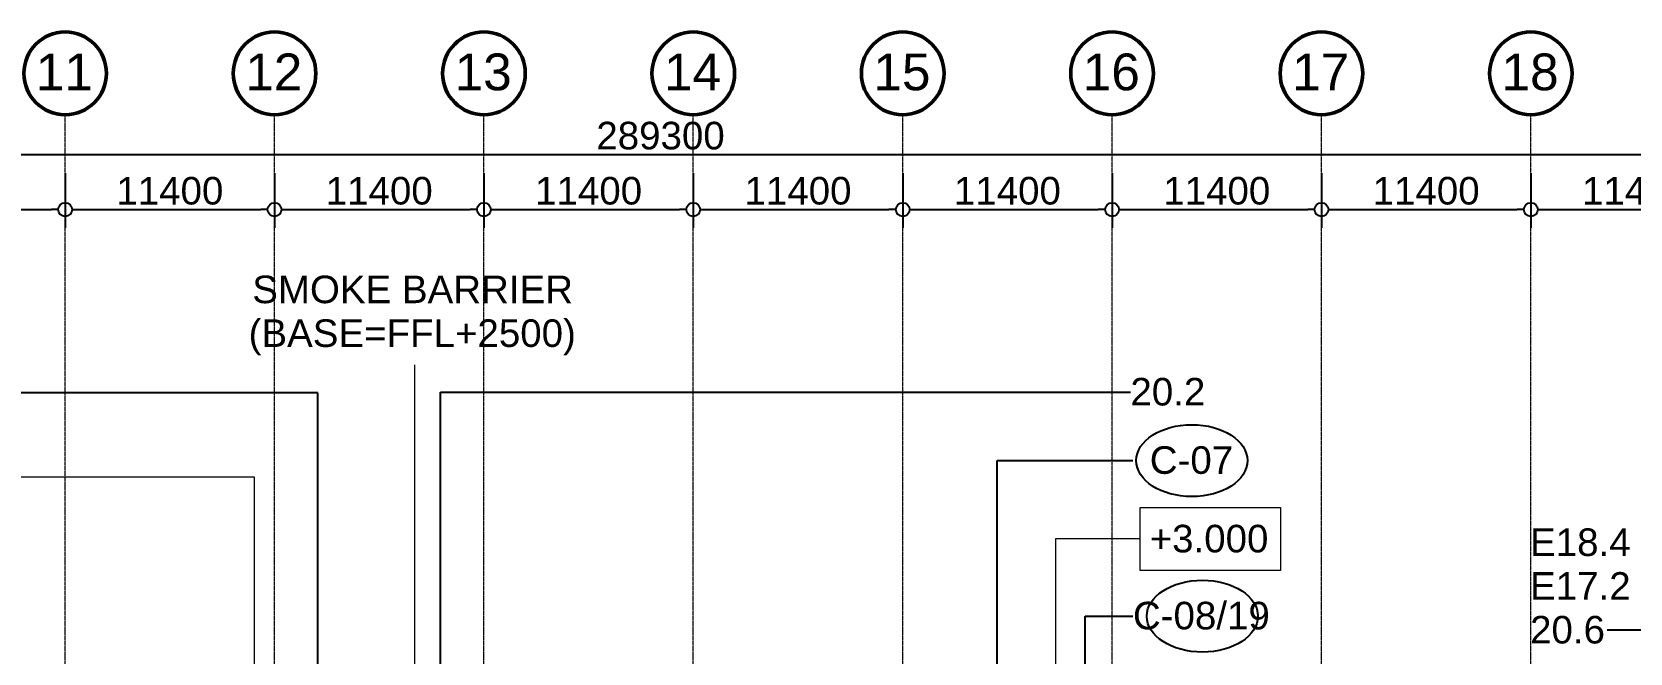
# Model space of a CAD drawing. Header units: millimetres. Extents: x -962357 to -591296, y -195428 to 59420.
# Drawn here: x -803488 to -716479, y 25636 to 59420 of the extents above; entities that cross this region are included whole.
import ezdxf

# ---------------------------------------------------------------- set-up
doc = ezdxf.new("R2010")
doc.units = ezdxf.units.MM
doc.linetypes.add('DPA_Grid _ Level 100', pattern=[10, 5.5, -1.6, 1.3, -1.6])
for name, color, linetype, lineweight in [('A-ANNO-DIMS', 1, 'Continuous', 9), ('A-ANNO-NOTE', 3, 'Continuous', 25), ('A-ROOM-IDEN', 3, 'Continuous', 25), ('G-ANNO-TEXT', 3, 'Continuous', 9), ('S-GRID', 251, 'Continuous', 9), ('S-GRID-IDEN', 3, 'Continuous', 50)]:
    doc.layers.add(name, color=color, linetype=linetype, lineweight=lineweight)
doc.styles.add('Arial', font='arial.ttf', dxfattribs={"height": 2000})
doc.styles.add('Arial_1', font='arial.ttf', dxfattribs={"height": 1500})
doc.dimstyles.new('DPA-DIM-3_0_C-C', dxfattribs={"dimscale": 304.8, "dimtxt": 1530.3891, "dimasz": 2.46063, "dimexe": 3.28084, "dimexo": 0.0625, "dimgap": 0.82021, "dimtad": 1, "dimdec": 0, "dimzin": 0, "dimdsep": 46, "dimtxsty": 'Arial_1', "dimblk1": 'DOTBLANK', "dimblk2": 'DOTBLANK', "dimsah": 1, "dimcen": 0.09, "dimdle": 3.28084, "dimadec": 8, "dimazin": 0, "dimtfac": 1, "dimtdec": 4, "dimtix": 1, "dimtmove": 0, "dimatfit": 3, "dimfxl": 6.56168, "dimfxlon": 1, "dimtvp": 1, "dimtolj": 1, "dimtzin": 0, "dimarcsym": 2})

# ---------------------------------------------------------------- blocks, each defined once
blk = doc.blocks.new('_DotBlank')
at = {"color": 0, "linetype": 'ByBlock', "lineweight": -2}
blk.add_line((-0.5, 0), (-1, 0), dxfattribs=at)
blk.add_circle((0, 0), 0.5, dxfattribs=at)
blk = doc.blocks.new('DIMBLOCK1-4180-01 LOWER PLATFORM LEVEL - REFLECTED CEILING PLAN')
at = {"layer": 'A-ANNO-DIMS', "color": 0, "lineweight": -2, "transparency": 16777216}
for p, q in [((-913915, 54739), (-913915, 51758)), ((-624615, 54739), (-624615, 51758)), ((-913165, 52758), (-625365, 52758))]:
    blk.add_line(p, q, dxfattribs=at)
at = {"layer": 'Defpoints', "color": 0, "transparency": 16777216}
for p in [(-913915, 54758), (-624615, 54758), (-624615, 52758)]:
    blk.add_point(p, dxfattribs=at)
at = {"layer": 'A-ANNO-DIMS', "color": 0, "lineweight": -2, "transparency": 16777216, "xscale": 750, "yscale": 750, "zscale": 750, "rotation": 180}
blk.add_blockref('_DotBlank', (-913915, 52758), dxfattribs=at)
at = {"layer": 'A-ANNO-DIMS', "color": 0, "lineweight": -2, "transparency": 16777216, "xscale": 750, "yscale": 750, "zscale": 750}
blk.add_blockref('_DotBlank', (-624615, 52758), dxfattribs=at)
at = {"layer": 'A-ANNO-DIMS', "color": 0, "transparency": 16777216, "insert": (-769265, 53774), "char_height": 1500, "width": 8306.48, "attachment_point": 5, "style": 'Arial_1'}
blk.add_mtext('\\A1;289300', dxfattribs=at)
blk = doc.blocks.new('DIMBLOCK11-4180-01 LOWER PLATFORM LEVEL - REFLECTED CEILING PLAN')
at = {"layer": 'A-ANNO-DIMS', "color": 0, "lineweight": -2, "transparency": 16777216}
for p, q in [((-813080, 51739), (-813080, 48758)), ((-801680, 51739), (-801680, 48758)), ((-812330, 49758), (-802430, 49758))]:
    blk.add_line(p, q, dxfattribs=at)
at = {"layer": 'Defpoints', "color": 0, "transparency": 16777216}
for p in [(-813080, 51758), (-801680, 51758), (-801680, 49758)]:
    blk.add_point(p, dxfattribs=at)
at = {"layer": 'A-ANNO-DIMS', "color": 0, "lineweight": -2, "transparency": 16777216, "xscale": 750, "yscale": 750, "zscale": 750, "rotation": 180}
blk.add_blockref('_DotBlank', (-813080, 49758), dxfattribs=at)
at = {"layer": 'A-ANNO-DIMS', "color": 0, "lineweight": -2, "transparency": 16777216, "xscale": 750, "yscale": 750, "zscale": 750}
blk.add_blockref('_DotBlank', (-801680, 49758), dxfattribs=at)
at = {"layer": 'A-ANNO-DIMS', "color": 0, "transparency": 16777216, "insert": (-807380, 50774), "char_height": 1500, "width": 6922.07, "attachment_point": 5, "style": 'Arial_1'}
blk.add_mtext('\\A1;11400', dxfattribs=at)
blk = doc.blocks.new('DIMBLOCK12-4180-01 LOWER PLATFORM LEVEL - REFLECTED CEILING PLAN')
at = {"layer": 'A-ANNO-DIMS', "color": 0, "lineweight": -2, "transparency": 16777216}
for p, q in [((-801680, 51739), (-801680, 48758)), ((-790280, 51739), (-790280, 48758)), ((-800930, 49758), (-791030, 49758))]:
    blk.add_line(p, q, dxfattribs=at)
at = {"layer": 'Defpoints', "color": 0, "transparency": 16777216}
for p in [(-801680, 51758), (-790280, 51758), (-790280, 49758)]:
    blk.add_point(p, dxfattribs=at)
at = {"layer": 'A-ANNO-DIMS', "color": 0, "lineweight": -2, "transparency": 16777216, "xscale": 750, "yscale": 750, "zscale": 750, "rotation": 180}
blk.add_blockref('_DotBlank', (-801680, 49758), dxfattribs=at)
at = {"layer": 'A-ANNO-DIMS', "color": 0, "lineweight": -2, "transparency": 16777216, "xscale": 750, "yscale": 750, "zscale": 750}
blk.add_blockref('_DotBlank', (-790280, 49758), dxfattribs=at)
at = {"layer": 'A-ANNO-DIMS', "color": 0, "transparency": 16777216, "insert": (-795980, 50774), "char_height": 1500, "width": 6922.07, "attachment_point": 5, "style": 'Arial_1'}
blk.add_mtext('\\A1;11400', dxfattribs=at)
blk = doc.blocks.new('DIMBLOCK13-4180-01 LOWER PLATFORM LEVEL - REFLECTED CEILING PLAN')
at = {"layer": 'A-ANNO-DIMS', "color": 0, "lineweight": -2, "transparency": 16777216}
for p, q in [((-790280, 51739), (-790280, 48758)), ((-778880, 51739), (-778880, 48758)), ((-789530, 49758), (-779630, 49758))]:
    blk.add_line(p, q, dxfattribs=at)
at = {"layer": 'Defpoints', "color": 0, "transparency": 16777216}
for p in [(-790280, 51758), (-778880, 51758), (-778880, 49758)]:
    blk.add_point(p, dxfattribs=at)
at = {"layer": 'A-ANNO-DIMS', "color": 0, "lineweight": -2, "transparency": 16777216, "xscale": 750, "yscale": 750, "zscale": 750, "rotation": 180}
blk.add_blockref('_DotBlank', (-790280, 49758), dxfattribs=at)
at = {"layer": 'A-ANNO-DIMS', "color": 0, "lineweight": -2, "transparency": 16777216, "xscale": 750, "yscale": 750, "zscale": 750}
blk.add_blockref('_DotBlank', (-778880, 49758), dxfattribs=at)
at = {"layer": 'A-ANNO-DIMS', "color": 0, "transparency": 16777216, "insert": (-784580, 50774), "char_height": 1500, "width": 6922.07, "attachment_point": 5, "style": 'Arial_1'}
blk.add_mtext('\\A1;11400', dxfattribs=at)
blk = doc.blocks.new('DIMBLOCK14-4180-01 LOWER PLATFORM LEVEL - REFLECTED CEILING PLAN')
at = {"layer": 'A-ANNO-DIMS', "color": 0, "lineweight": -2, "transparency": 16777216}
for p, q in [((-778880, 51739), (-778880, 48758)), ((-767480, 51739), (-767480, 48758)), ((-778130, 49758), (-768230, 49758))]:
    blk.add_line(p, q, dxfattribs=at)
at = {"layer": 'Defpoints', "color": 0, "transparency": 16777216}
for p in [(-778880, 51758), (-767480, 51758), (-767480, 49758)]:
    blk.add_point(p, dxfattribs=at)
at = {"layer": 'A-ANNO-DIMS', "color": 0, "lineweight": -2, "transparency": 16777216, "xscale": 750, "yscale": 750, "zscale": 750, "rotation": 180}
blk.add_blockref('_DotBlank', (-778880, 49758), dxfattribs=at)
at = {"layer": 'A-ANNO-DIMS', "color": 0, "lineweight": -2, "transparency": 16777216, "xscale": 750, "yscale": 750, "zscale": 750}
blk.add_blockref('_DotBlank', (-767480, 49758), dxfattribs=at)
at = {"layer": 'A-ANNO-DIMS', "color": 0, "transparency": 16777216, "insert": (-773180, 50774), "char_height": 1500, "width": 6922.07, "attachment_point": 5, "style": 'Arial_1'}
blk.add_mtext('\\A1;11400', dxfattribs=at)
blk = doc.blocks.new('DIMBLOCK15-4180-01 LOWER PLATFORM LEVEL - REFLECTED CEILING PLAN')
at = {"layer": 'A-ANNO-DIMS', "color": 0, "lineweight": -2, "transparency": 16777216}
for p, q in [((-767480, 51739), (-767480, 48758)), ((-756080, 51739), (-756080, 48758)), ((-766730, 49758), (-756830, 49758))]:
    blk.add_line(p, q, dxfattribs=at)
at = {"layer": 'Defpoints', "color": 0, "transparency": 16777216}
for p in [(-767480, 51758), (-756080, 51758), (-756080, 49758)]:
    blk.add_point(p, dxfattribs=at)
at = {"layer": 'A-ANNO-DIMS', "color": 0, "lineweight": -2, "transparency": 16777216, "xscale": 750, "yscale": 750, "zscale": 750, "rotation": 180}
blk.add_blockref('_DotBlank', (-767480, 49758), dxfattribs=at)
at = {"layer": 'A-ANNO-DIMS', "color": 0, "lineweight": -2, "transparency": 16777216, "xscale": 750, "yscale": 750, "zscale": 750}
blk.add_blockref('_DotBlank', (-756080, 49758), dxfattribs=at)
at = {"layer": 'A-ANNO-DIMS', "color": 0, "transparency": 16777216, "insert": (-761780, 50774), "char_height": 1500, "width": 6922.07, "attachment_point": 5, "style": 'Arial_1'}
blk.add_mtext('\\A1;11400', dxfattribs=at)
blk = doc.blocks.new('DIMBLOCK16-4180-01 LOWER PLATFORM LEVEL - REFLECTED CEILING PLAN')
at = {"layer": 'A-ANNO-DIMS', "color": 0, "lineweight": -2, "transparency": 16777216}
for p, q in [((-756080, 51739), (-756080, 48758)), ((-744680, 51739), (-744680, 48758)), ((-755330, 49758), (-745430, 49758))]:
    blk.add_line(p, q, dxfattribs=at)
at = {"layer": 'Defpoints', "color": 0, "transparency": 16777216}
for p in [(-756080, 51758), (-744680, 51758), (-744680, 49758)]:
    blk.add_point(p, dxfattribs=at)
at = {"layer": 'A-ANNO-DIMS', "color": 0, "lineweight": -2, "transparency": 16777216, "xscale": 750, "yscale": 750, "zscale": 750, "rotation": 180}
blk.add_blockref('_DotBlank', (-756080, 49758), dxfattribs=at)
at = {"layer": 'A-ANNO-DIMS', "color": 0, "lineweight": -2, "transparency": 16777216, "xscale": 750, "yscale": 750, "zscale": 750}
blk.add_blockref('_DotBlank', (-744680, 49758), dxfattribs=at)
at = {"layer": 'A-ANNO-DIMS', "color": 0, "transparency": 16777216, "insert": (-750380, 50774), "char_height": 1500, "width": 6922.07, "attachment_point": 5, "style": 'Arial_1'}
blk.add_mtext('\\A1;11400', dxfattribs=at)
blk = doc.blocks.new('DIMBLOCK17-4180-01 LOWER PLATFORM LEVEL - REFLECTED CEILING PLAN')
at = {"layer": 'A-ANNO-DIMS', "color": 0, "lineweight": -2, "transparency": 16777216}
for p, q in [((-744680, 51739), (-744680, 48758)), ((-733280, 51739), (-733280, 48758)), ((-743930, 49758), (-734030, 49758))]:
    blk.add_line(p, q, dxfattribs=at)
at = {"layer": 'Defpoints', "color": 0, "transparency": 16777216}
for p in [(-744680, 51758), (-733280, 51758), (-733280, 49758)]:
    blk.add_point(p, dxfattribs=at)
at = {"layer": 'A-ANNO-DIMS', "color": 0, "lineweight": -2, "transparency": 16777216, "xscale": 750, "yscale": 750, "zscale": 750, "rotation": 180}
blk.add_blockref('_DotBlank', (-744680, 49758), dxfattribs=at)
at = {"layer": 'A-ANNO-DIMS', "color": 0, "lineweight": -2, "transparency": 16777216, "xscale": 750, "yscale": 750, "zscale": 750}
blk.add_blockref('_DotBlank', (-733280, 49758), dxfattribs=at)
at = {"layer": 'A-ANNO-DIMS', "color": 0, "transparency": 16777216, "insert": (-738980, 50774), "char_height": 1500, "width": 6922.07, "attachment_point": 5, "style": 'Arial_1'}
blk.add_mtext('\\A1;11400', dxfattribs=at)
blk = doc.blocks.new('DIMBLOCK18-4180-01 LOWER PLATFORM LEVEL - REFLECTED CEILING PLAN')
at = {"layer": 'A-ANNO-DIMS', "color": 0, "lineweight": -2, "transparency": 16777216}
for p, q in [((-733280, 51739), (-733280, 48758)), ((-721880, 51739), (-721880, 48758)), ((-732530, 49758), (-722630, 49758))]:
    blk.add_line(p, q, dxfattribs=at)
at = {"layer": 'Defpoints', "color": 0, "transparency": 16777216}
for p in [(-733280, 51758), (-721880, 51758), (-721880, 49758)]:
    blk.add_point(p, dxfattribs=at)
at = {"layer": 'A-ANNO-DIMS', "color": 0, "lineweight": -2, "transparency": 16777216, "xscale": 750, "yscale": 750, "zscale": 750, "rotation": 180}
blk.add_blockref('_DotBlank', (-733280, 49758), dxfattribs=at)
at = {"layer": 'A-ANNO-DIMS', "color": 0, "lineweight": -2, "transparency": 16777216, "xscale": 750, "yscale": 750, "zscale": 750}
blk.add_blockref('_DotBlank', (-721880, 49758), dxfattribs=at)
at = {"layer": 'A-ANNO-DIMS', "color": 0, "transparency": 16777216, "insert": (-727580, 50774), "char_height": 1500, "width": 6922.07, "attachment_point": 5, "style": 'Arial_1'}
blk.add_mtext('\\A1;11400', dxfattribs=at)
blk = doc.blocks.new('DIMBLOCK19-4180-01 LOWER PLATFORM LEVEL - REFLECTED CEILING PLAN')
at = {"layer": 'A-ANNO-DIMS', "color": 0, "lineweight": -2, "transparency": 16777216}
for p, q in [((-721880, 51739), (-721880, 48758)), ((-710480, 51739), (-710480, 48758)), ((-721130, 49758), (-711230, 49758))]:
    blk.add_line(p, q, dxfattribs=at)
at = {"layer": 'Defpoints', "color": 0, "transparency": 16777216}
for p in [(-721880, 51758), (-710480, 51758), (-710480, 49758)]:
    blk.add_point(p, dxfattribs=at)
at = {"layer": 'A-ANNO-DIMS', "color": 0, "lineweight": -2, "transparency": 16777216, "xscale": 750, "yscale": 750, "zscale": 750, "rotation": 180}
blk.add_blockref('_DotBlank', (-721880, 49758), dxfattribs=at)
at = {"layer": 'A-ANNO-DIMS', "color": 0, "lineweight": -2, "transparency": 16777216, "xscale": 750, "yscale": 750, "zscale": 750}
blk.add_blockref('_DotBlank', (-710480, 49758), dxfattribs=at)
at = {"layer": 'A-ANNO-DIMS', "color": 0, "transparency": 16777216, "insert": (-716180, 50774), "char_height": 1500, "width": 6922.07, "attachment_point": 5, "style": 'Arial_1'}
blk.add_mtext('\\A1;11400', dxfattribs=at)
blk = doc.blocks.new('Grid - 100 Scale-2291345-4180-01 LOWER PLATFORM LEVEL - REFLECTED CEILING PLAN')
at = {"layer": 'S-GRID-IDEN'}
blk.add_circle((0, 0), 4.5, dxfattribs=at)
blk = doc.blocks.new('Ceiling Tags - Ceiling Tags-9510765-4180-01 LOWER PLATFORM LEVEL - REFLECTED CEILING PLAN')
at = {"layer": 'A-ANNO-NOTE'}
blk.add_ellipse((0, 0), major_axis=(6.05, 0), ratio=0.646436, dxfattribs=at)
blk = doc.blocks.new('C-1-PP19-AR-4180-01-B_20250908-040939_EXDOWNLIGHT')
at = {"layer": 'A-ANNO-NOTE', "xscale": 500, "yscale": 500, "zscale": 500}
for p in [(4344, 32522), (4917, 24061)]:
    blk.add_blockref('Ceiling Tags - Ceiling Tags-9510765-4180-01 LOWER PLATFORM LEVEL - REFLECTED CEILING PLAN', p, dxfattribs=at)
at = {"layer": 'S-GRID-IDEN', "xscale": 499.9999999999995, "yscale": 499.9999999999995, "zscale": 499.9999999999995}
for p in [(-57000, 53590), (-45600, 53590), (-34200, 53590), (-22800, 53590), (-11400, 53590), (0, 53590), (11400, 53590), (22800, 53590)]:
    blk.add_blockref('Grid - 100 Scale-2291345-4180-01 LOWER PLATFORM LEVEL - REFLECTED CEILING PLAN', p, dxfattribs=at)

msp = doc.modelspace()

# ---------------------------------------------------------------- linework, layer by layer
at = {"layer": 'A-ANNO-NOTE'}
for p, q in [((-787925.8, 39783.6), (-826177.5, 39783.6)), ((-787925.8, 6844.3), (-787925.8, 39783.6)), ((-750936.9, 36102), (-743544.8, 36102)), ((-750936.9, 7354.2), (-750936.9, 36102)), ((-746147.7, 27640.9), (-743544.8, 27640.9)), ((-746147.7, 7623.3), (-746147.7, 27640.9))]:
    msp.add_line(p, q, dxfattribs=at)
at = {"layer": 'A-ROOM-IDEN'}
for p, q in [((-781239.5, 39829.9), (-743681.7, 39829.9)), ((-781239.5, 9924.6), (-781239.5, 39829.9)), ((-701037.5, 26882.3), (-717721.8, 26882.3))]:
    msp.add_line(p, q, dxfattribs=at)
at = {"layer": 'G-ANNO-TEXT', "color": 250}
for p, q in [((-782650.5, 5365.9), (-782650.5, 41320.7)), ((-791364.7, 35210.7), (-826009.8, 35210.7)), ((-791364.7, 7297.8), (-791364.7, 35210.7)), ((-747737.4, 31860.5), (-743150.2, 31860.5)), ((-747737.4, 7297.8), (-747737.4, 31860.5))]:
    msp.add_line(p, q, dxfattribs=at)
at = {"layer": 'G-ANNO-TEXT', "color": 250, "flags": 128}
msp.add_lwpolyline([(-743150.2, 33544.7), (-735503.2, 33544.7), (-735503.2, 30132.7), (-743150.2, 30132.7)], close=True, dxfattribs=at)
at = {"layer": 'S-GRID', "linetype": 'DPA_Grid _ Level 100'}
for p, q in [((-801680, -30741.3), (-801680, 54920.2)), ((-790280, -30741.3), (-790280, 54920.2)), ((-778880, -30741.3), (-778880, 54920.2)), ((-767480, -30741.3), (-767480, 54920.2)), ((-756080, -30741.3), (-756080, 54920.2)), ((-744680, -30741.3), (-744680, 54920.2)), ((-733280, -30741.3), (-733280, 54920.2)), ((-721880, -30741.3), (-721880, 54920.2))]:
    msp.add_line(p, q, dxfattribs=at)

# ---------------------------------------------------------------- block references
msp.add_blockref('C-1-PP19-AR-4180-01-B_20250908-040939_EXDOWNLIGHT', (-744680, 3580))

# ---------------------------------------------------------------- texts
at = {"layer": 'A-ANNO-NOTE', "lineweight": 9, "char_height": 1500, "attachment_point": 1, "style": 'Arial_1'}
for s, insert, width in [('C-07', (-742628, 36883.1), 5571.728), ('C-08/19', (-743544.8, 28422), 9179.322)]:
    msp.add_mtext(s, dxfattribs=dict(at, insert=insert, width=width))
at = {"layer": 'A-ROOM-IDEN', "lineweight": 9, "char_height": 1500, "attachment_point": 1, "style": 'Arial_1'}
for s, insert, width in [('20.2', (-743681.7, 40601.7), 5050.631), ('E18.4', (-721921.8, 32414.1), 6774.259), ('E17.2', (-721921.8, 30034.1), 6774.259), ('20.6', (-721921.8, 27654.1), 5050.631)]:
    msp.add_mtext(s, dxfattribs=dict(at, insert=insert, width=width))
at = {"layer": 'G-ANNO-TEXT', "color": 7, "char_height": 1500, "attachment_point": 1, "style": 'Arial_1'}
for s, insert, width in [('SMOKE BARRIER', (-791493.7, 46167.5), 21445.141), ('(BASE=FFL+2500)', (-791692.1, 43786.2), 21886.069), ('+3.000', (-742634.2, 32610.5), 7976.791)]:
    msp.add_mtext(s, dxfattribs=dict(at, insert=insert, width=width))
at = {"layer": 'S-GRID-IDEN', "lineweight": 9, "char_height": 2000, "width": 3767.931, "attachment_point": 1, "style": 'Arial'}
for s, insert in [('11', (-803274, 58249.7)), ('12', (-791874, 58249.7)), ('13', (-780474, 58249.7)), ('14', (-769074, 58249.7)), ('15', (-757674, 58249.7)), ('16', (-746274, 58249.7)), ('17', (-734874, 58249.7)), ('18', (-723474, 58249.7))]:
    msp.add_mtext(s, dxfattribs=dict(at, insert=insert))

# ---------------------------------------------------------------- dimensions: what is measured, and where the dimension line sits
at = {"layer": 'A-ANNO-DIMS'}
for base, p1, p2, override, picture, middle in [((-624615, 52758), (-913915, 54758), (-624615, 54758), {"dimpost": '<>', "dimfxl": 289300}, 'DIMBLOCK1-4180-01 LOWER PLATFORM LEVEL - REFLECTED CEILING PLAN', (-769265, 53774.4)), ((-801680, 49758), (-813080, 51758), (-801680, 51758), {"dimpost": '<>', "dimfxl": 11400}, 'DIMBLOCK11-4180-01 LOWER PLATFORM LEVEL - REFLECTED CEILING PLAN', (-807380, 50773.9)), ((-790280, 49758), (-801680, 51758), (-790280, 51758), {"dimpost": '<>', "dimfxl": 11400}, 'DIMBLOCK12-4180-01 LOWER PLATFORM LEVEL - REFLECTED CEILING PLAN', (-795980, 50773.9)), ((-778880, 49758), (-790280, 51758), (-778880, 51758), {"dimpost": '<>', "dimfxl": 11400}, 'DIMBLOCK13-4180-01 LOWER PLATFORM LEVEL - REFLECTED CEILING PLAN', (-784580, 50773.9)), ((-767480, 49758), (-778880, 51758), (-767480, 51758), {"dimpost": '<>', "dimfxl": 11400}, 'DIMBLOCK14-4180-01 LOWER PLATFORM LEVEL - REFLECTED CEILING PLAN', (-773180, 50773.9)), ((-756080, 49758), (-767480, 51758), (-756080, 51758), {"dimpost": '<>', "dimfxl": 11400}, 'DIMBLOCK15-4180-01 LOWER PLATFORM LEVEL - REFLECTED CEILING PLAN', (-761780, 50773.9)), ((-744680, 49758), (-756080, 51758), (-744680, 51758), {"dimpost": '<>', "dimfxl": 11400}, 'DIMBLOCK16-4180-01 LOWER PLATFORM LEVEL - REFLECTED CEILING PLAN', (-750380, 50773.9)), ((-733280, 49758), (-744680, 51758), (-733280, 51758), {"dimpost": '<>', "dimfxl": 11400}, 'DIMBLOCK17-4180-01 LOWER PLATFORM LEVEL - REFLECTED CEILING PLAN', (-738980, 50773.9)), ((-721880, 49758), (-733280, 51758), (-721880, 51758), {"dimpost": '<>', "dimfxl": 11400}, 'DIMBLOCK18-4180-01 LOWER PLATFORM LEVEL - REFLECTED CEILING PLAN', (-727580, 50773.9)), ((-710480, 49758), (-721880, 51758), (-710480, 51758), {"dimpost": '<>', "dimfxl": 11400}, 'DIMBLOCK19-4180-01 LOWER PLATFORM LEVEL - REFLECTED CEILING PLAN', (-716180, 50773.9))]:
    dim = msp.add_linear_dim(base=base, p1=p1, p2=p2, dimstyle='DPA-DIM-3_0_C-C', override=override, dxfattribs=at)
    dim.commit()
    dim.dimension.update_dxf_attribs({"geometry": picture, "text_midpoint": middle})

doc.saveas('drawing.dxf')
